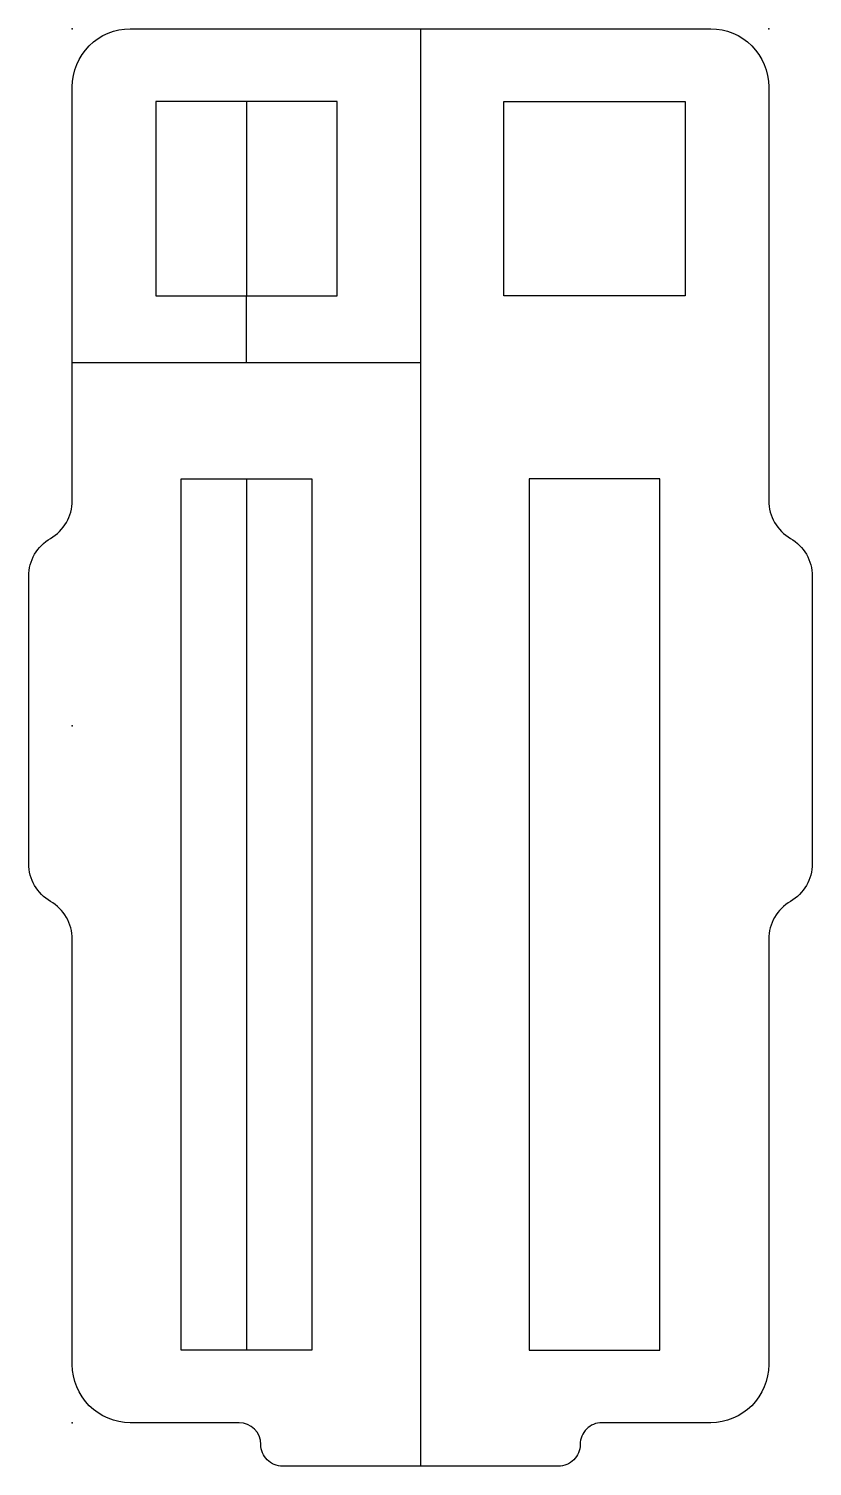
# Model space of a CAD drawing. Header units: millimetres. Extents: x 114 to 168, y -146 to -47.
import ezdxf

# ---------------------------------------------------------------- set-up
doc = ezdxf.new("R2010")
doc.units = ezdxf.units.MM
doc.layers.get('0').update_dxf_attribs({"linetype": 'CONTINUOUS'})

msp = doc.modelspace()

# ---------------------------------------------------------------- linework, layer by layer
for p, q in [((128.5, -47), (153.5, -47)), ((141, -47), (141, -146)), ((129, -52), (129, -65.4)), ((129, -70), (129, -65.4)), ((141, -70), (117, -70)), ((129, -78), (129, -138))]:
    msp.add_line(p, q)
msp.add_lwpolyline([(150.5, -146), (131.5, -146, -0.414214), (130, -144.5, 0.414213), (128.5, -143), (121, -143, -0.414214), (117, -139), (117, -109.697, 0.267961), (115.5, -107.099, -0.267965), (114, -104.5), (114, -84.696, -0.267946), (115.5, -82.098, 0.267949), (117, -79.5), (117, -51, -0.414214), (121, -47), (161, -47, -0.414214), (165, -51), (165, -79.5, 0.267949), (166.5, -82.098, -0.267946), (168, -84.696), (168, -104.5, -0.267965), (166.5, -107.099, 0.267961), (165, -109.697), (165, -139, -0.414214), (161, -143), (153.5, -143, 0.414214), (152, -144.5, -0.414214)], format="xyb", close=True)
for points in [[(135.25, -65.4), (135.25, -52), (122.75, -52), (122.75, -65.4)], [(146.75, -52), (159.25, -52), (159.25, -65.4), (146.75, -65.4)], [(124.5, -78), (133.5, -78), (133.5, -138), (124.5, -138)], [(148.5, -138), (157.5, -138), (157.5, -78), (148.5, -78)]]:
    msp.add_lwpolyline(points, close=True)
for p in [(117, -47), (165, -47), (117, -95.001), (117, -143)]:
    msp.add_point(p)

doc.saveas('drawing.dxf')
